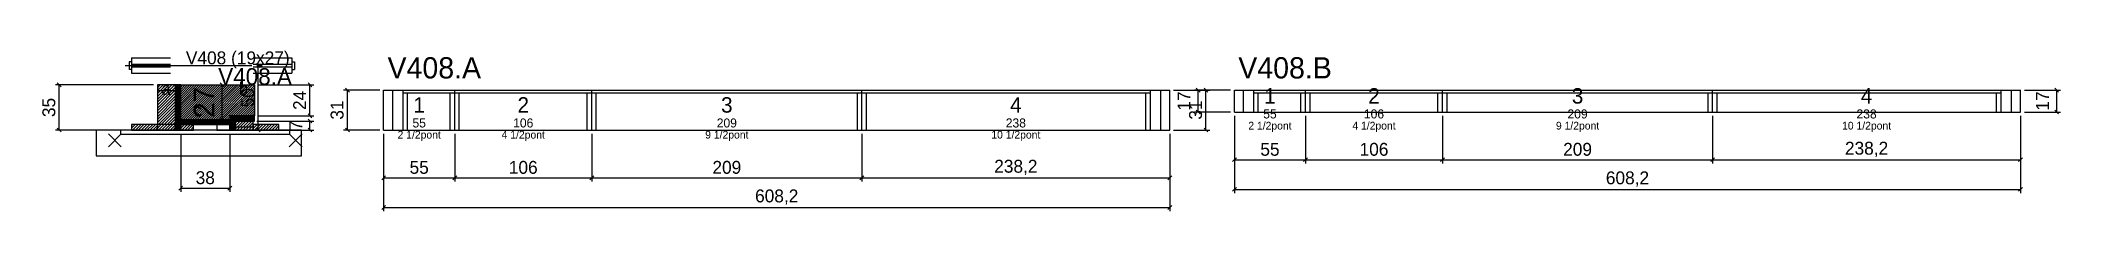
# Model space of a CAD drawing. Extents: x -69 to 1494, y -94 to 31.
import ezdxf
from ezdxf.enums import TextEntityAlignment as Align

# ---------------------------------------------------------------- set-up
doc = ezdxf.new("R2010")
doc.units = 0
for name, color, linetype in [('5', 5, 'Continuous'), ('barrote', 126, 'Continuous'), ('CONCRETO', 251, 'Continuous'), ('COTA', 241, 'Continuous'), ('Cota Seção (2x)', 241, 'Continuous'), ('detalhes', 7, 'Continuous'), ('Hachura', 251, 'Continuous'), ('Madeira', 126, 'Continuous'), ('NOMENCLATURA', 7, 'Continuous'), ('Painéis', 200, 'Continuous'), ('presilha', 224, 'Continuous'), ('SARR_2.2x7', 40, 'Continuous'), ('SARR_3.5x7', 81, 'Continuous'), ('SCO-___-LAJ', 224, 'Continuous'), ('TENSOR', 224, 'Continuous'), ('texto', 7, 'Continuous'), ('Texto Seção', 7, 'Continuous')]:
    doc.layers.add(name, color=color, linetype=linetype)
doc.dimstyles.new('PAINEL', dxfattribs={"dimtxt": 10, "dimasz": 3, "dimexe": 3, "dimexo": 3, "dimgap": 3, "dimtad": 1, "dimblk": 'OBLIQUE', "dimblk1": 'OBLIQUE', "dimcen": 2.5, "dimclrd": 4, "dimclre": 4, "dimclrt": 240, "dimazin": 3, "dimtfac": 1, "dimtmove": 0, "dimatfit": 3})
doc.dimstyles.new('SECAO2X', dxfattribs={"dimtxt": 16, "dimasz": 3, "dimexe": 3, "dimexo": 3, "dimgap": 3, "dimtad": 1, "dimblk": 'OBLIQUE', "dimblk1": 'OBLIQUE', "dimcen": 2.5, "dimclrd": 4, "dimclre": 4, "dimclrt": 240, "dimazin": 3, "dimtfac": 1, "dimtmove": 0, "dimatfit": 3})

# ---------------------------------------------------------------- blocks, each defined once
blk = doc.blocks.new('_OBLIQUE')
at = {"color": 0, "linetype": 'BYBLOCK'}
blk.add_line((-0.5, -0.5), (0.5, 0.5), dxfattribs=at)

msp = doc.modelspace()

# ---------------------------------------------------------------- hatches: boundary and pattern name
at = {"layer": 'COTA'}
h = msp.add_hatch(dxfattribs=at)
h.set_pattern_fill('ANSI31', scale=0.4)
h.paths.add_polyline_path([(40, -23), (40, 4), (97, 4), (97, -20), (78, -20), (78, -23)])
at = {"layer": 'Hachura'}
h = msp.add_hatch(dxfattribs=at)
h.set_pattern_fill('ANSI31', scale=0.5)
h.paths.add_polyline_path([(22, -31), (36, -31), (36, 4), (22, 4)])
h = msp.add_hatch(dxfattribs=at)
h.set_pattern_fill('ANSI31', scale=0.5)
h.paths.add_polyline_path([(22, -0.4), (36, -0.4), (36, 4), (22, 4)])
h = msp.add_hatch(dxfattribs=at)
h.set_pattern_fill('SOLID')
h.paths.add_polyline_path([(36, -31), (40, -31), (40, 4), (36, 4)])
h = msp.add_hatch(dxfattribs=at)
h.set_pattern_fill('ANSI31', scale=0.5)
h.paths.add_polyline_path([(2, -31), (22, -31), (22, -26.6), (2, -26.6)])
h = msp.add_hatch(dxfattribs=at)
h.set_pattern_fill('SOLID')
h.paths.add_polyline_path([(40, -26.6), (78, -26.6), (78, -23), (40, -23)])
h = msp.add_hatch(dxfattribs=at)
h.set_pattern_fill('ANSI31', scale=0.5)
h.paths.add_polyline_path([(40, -31), (50, -31), (50, -26.6), (40, -26.6)])
h = msp.add_hatch(dxfattribs=at)
h.set_pattern_fill('SOLID')
h.paths.add_polyline_path([(78, -24), (97, -24), (97, -20), (78, -20)])
h = msp.add_hatch(dxfattribs=at)
h.set_pattern_fill('SOLID')
h.paths.add_polyline_path([(78, -31), (82, -31), (82, -24), (78, -24)])
h = msp.add_hatch(dxfattribs=at)
h.set_pattern_fill('ANSI31', scale=0.5)
h.paths.add_polyline_path([(82, -31), (96, -31), (96, -24), (82, -24)])
h = msp.add_hatch(dxfattribs=at)
h.set_pattern_fill('ANSI31', scale=0.5)
h.paths.add_polyline_path([(82, -28.4), (96, -28.4), (96, -24), (82, -24)])
h = msp.add_hatch(dxfattribs=at)
h.set_pattern_fill('ANSI31', scale=0.5)
h.paths.add_polyline_path([(96, -31), (116, -31), (116, -26.6), (96, -26.6)])

# ---------------------------------------------------------------- linework, layer by layer
for p, q in [((0, 22), (0, 16)), ((2, 22), (0, 22)), ((2, 16), (0, 16)), ((2, 25), (32, 25)), ((2, 25), (2, 13)), ((2, 20), (32, 20)), ((2, 18), (32, 18)), ((96, 25), (126, 25)), ((96, 20), (126, 20)), ((96, 18), (126, 18)), ((126, 25), (126, 13)), ((126, 22), (128, 22)), ((126, 16), (128, 16)), ((128, 22), (128, 16)), ((2, 13), (32, 13)), ((96, 13), (126, 13))]:
    msp.add_line(p, q)
at = {"layer": 'barrote'}
msp.add_lwpolyline([(-25.5, -51), (133.5, -51), (133.5, -31), (-25.5, -31)], close=True, dxfattribs=at)
at = {"layer": 'CONCRETO'}
msp.add_lwpolyline([(40, -23), (40, 4), (97, 4), (97, -20), (78, -20), (78, -23)], close=True, dxfattribs=at)
at = {"layer": 'Madeira'}
for points in [[(22, -31), (36, -31), (36, 4), (22, 4)], [(22, -0.4), (36, -0.4), (36, 4), (22, 4)], [(2, -31), (22, -31), (22, -26.6), (2, -26.6)], [(22, -31), (36, -31), (36, -26.6), (22, -26.6)], [(40, -31), (50, -31), (50, -26.6), (40, -26.6)], [(68, -31), (78, -31), (78, -26.6), (68, -26.6)], [(82, -31), (96, -31), (96, -24), (82, -24)], [(82, -28.4), (96, -28.4), (96, -24), (82, -24)], [(96, -31), (116, -31), (116, -26.6), (96, -26.6)]]:
    msp.add_lwpolyline(points, close=True, dxfattribs=at)
at = {"layer": 'Painéis'}
for p, q in [((197, 0), (252, 0)), ((197, -31), (197, 0)), ((252, -31), (252, 0)), ((252, -31), (252, 0)), ((252, 0), (358, 0)), ((252, -31), (252, 0)), ((358, -31), (358, 0)), ((358, -31), (358, 0)), ((358, 0), (567, 0)), ((358, -31), (358, 0)), ((567, -31), (567, 0)), ((567, -31), (567, 0)), ((567, 0), (805.2, 0)), ((567, -31), (567, 0)), ((805.2, -31), (805.2, 0)), ((855.2, 0), (910.2, 0)), ((855.2, -17), (855.2, 0)), ((910.2, -17), (910.2, 0)), ((910.2, -17), (910.2, 0)), ((910.2, 0), (1016.2, 0)), ((910.2, -17), (910.2, 0)), ((1016.2, -17), (1016.2, 0)), ((1016.2, -17), (1016.2, 0)), ((1016.2, 0), (1225.2, 0)), ((1016.2, -17), (1016.2, 0)), ((1225.2, -17), (1225.2, 0)), ((1225.2, -17), (1225.2, 0)), ((1225.2, 0), (1463.4, 0)), ((1225.2, -17), (1225.2, 0)), ((1463.4, -17), (1463.4, 0)), ((197, -31), (252, -31)), ((252, -31), (358, -31)), ((358, -31), (567, -31)), ((567, -31), (805.2, -31)), ((855.2, -17), (910.2, -17)), ((910.2, -17), (1016.2, -17)), ((1016.2, -17), (1225.2, -17)), ((1225.2, -17), (1463.4, -17))]:
    msp.add_line(p, q, dxfattribs=at)
for points in [[(36, -31), (40, -31), (40, 4), (36, 4)], [(40, -26.6), (78, -26.6), (78, -23), (40, -23)], [(78, -24), (97, -24), (97, -20), (78, -20)], [(78, -31), (82, -31), (82, -24), (78, -24)]]:
    msp.add_lwpolyline(points, close=True, dxfattribs=at)
at = {"layer": 'presilha'}
for p, q in [((-16, -44), (-6, -34)), ((-16, -34), (-6, -44)), ((124, -44), (134, -34)), ((124, -34), (134, -44))]:
    msp.add_line(p, q, dxfattribs=at)
at = {"layer": 'SARR_2.2x7'}
for p, q in [((204, -31), (204, 0)), ((798.2, -31), (798.2, 0)), ((862.2, -17), (862.2, 0)), ((1456.4, -17), (1456.4, 0)), ((212, -2.2), (252, -2.2)), ((252, -2.2), (358, -2.2)), ((358, -2.2), (567, -2.2)), ((567, -2.2), (790.2, -2.2)), ((870.2, -2.2), (910.2, -2.2)), ((910.2, -2.2), (1016.2, -2.2)), ((1016.2, -2.2), (1225.2, -2.2)), ((1225.2, -2.2), (1448.4, -2.2))]:
    msp.add_line(p, q, dxfattribs=at)
at = {"layer": 'SARR_3.5x7'}
for p, q in [((212, -31), (212, 0)), ((252, -31), (252, 0)), ((252, -31), (252, 0)), ((358, -31), (358, 0)), ((358, -31), (358, 0)), ((567, -31), (567, 0)), ((567, -31), (567, 0)), ((790.2, -31), (790.2, 0)), ((870.2, -17), (870.2, 0)), ((910.2, -17), (910.2, 0)), ((910.2, -17), (910.2, 0)), ((1016.2, -17), (1016.2, 0)), ((1016.2, -17), (1016.2, 0)), ((1225.2, -17), (1225.2, 0)), ((1225.2, -17), (1225.2, 0)), ((1448.4, -17), (1448.4, 0)), ((215.5, -31), (215.5, -2.2)), ((248.5, -31), (248.5, -2.2)), ((255.5, -31), (255.5, -2.2)), ((354.5, -31), (354.5, -2.2)), ((361.5, -31), (361.5, -2.2)), ((563.5, -31), (563.5, -2.2)), ((570.5, -31), (570.5, -2.2)), ((786.7, -31), (786.7, -2.2)), ((873.7, -17), (873.7, -2.2)), ((906.7, -17), (906.7, -2.2)), ((913.7, -17), (913.7, -2.2)), ((1012.7, -17), (1012.7, -2.2)), ((1019.7, -17), (1019.7, -2.2)), ((1221.7, -17), (1221.7, -2.2)), ((1228.7, -17), (1228.7, -2.2)), ((1444.9, -17), (1444.9, -2.2)), ((212, -31), (215.5, -31)), ((248.5, -31), (252, -31)), ((252, -31), (255.5, -31)), ((354.5, -31), (358, -31)), ((358, -31), (361.5, -31)), ((563.5, -31), (567, -31)), ((567, -31), (570.5, -31)), ((786.7, -31), (790.2, -31)), ((870.2, -17), (873.7, -17)), ((906.7, -17), (910.2, -17)), ((910.2, -17), (913.7, -17)), ((1012.7, -17), (1016.2, -17)), ((1016.2, -17), (1019.7, -17)), ((1221.7, -17), (1225.2, -17)), ((1225.2, -17), (1228.7, -17)), ((1444.9, -17), (1448.4, -17))]:
    msp.add_line(p, q, dxfattribs=at)
at = {"layer": 'SCO-___-LAJ'}
msp.add_lwpolyline([(-6.5, -34.2), (124.5, -34.2), (124.5, -31), (-6.5, -31)], close=True, dxfattribs=at)
at = {"layer": 'TENSOR'}
msp.add_line((-3, 19), (95, 19), dxfattribs=at)

# ---------------------------------------------------------------- texts
at = {"layer": '5'}
for s, height, p in [('1', 12, (882.7, -4.5)), ('2', 12, (963.2, -4.5)), ('3', 12, (1120.7, -4.5)), ('4', 12, (1344.3, -4.5)), ('1', 12, (224.5, -11.5)), ('2', 12, (305, -11.5)), ('3', 12, (462.5, -11.5)), ('4', 12, (686.1, -11.5)), ('55', 7, (882.7, -18.5)), ('106', 7, (963.2, -18.5)), ('209', 7, (1120.7, -18.5)), ('238', 7, (1344.3, -18.5)), ('55', 7, (224.5, -25.5)), ('106', 7, (305, -25.5)), ('209', 7, (462.5, -25.5)), ('238', 7, (686.1, -25.5))]:
    msp.add_text(s, height=height, dxfattribs=at).set_placement(p, align=Align.MIDDLE_CENTER)
at = {"layer": 'detalhes'}
for s, p in [('a', (25, -3.7)), ('b', (85, -3.7)), ('c', (50, -20.5))]:
    msp.add_text(s, height=9.6, dxfattribs=at).set_placement(p)
at = {"layer": 'NOMENCLATURA'}
for s, p in [('V408.A', (200, 9)), ('V408.B', (858.2, 9))]:
    msp.add_text(s, height=16.5, dxfattribs=at).set_placement(p)
at = {"layer": 'texto', "char_height": 6, "attachment_point": 5}
for s, insert in [('2 1/2pont', (882.7, -28.5)), ('4 1/2pont', (963.2, -28.5)), ('9 1/2pont', (1120.7, -28.5)), ('10 1/2pont', (1344.3, -28.5)), ('2 1/2pont', (224.5, -35.5)), ('4 1/2pont', (305, -35.5)), ('9 1/2pont', (462.5, -35.5)), ('10 1/2pont', (686.1, -35.5))]:
    msp.add_mtext(s, dxfattribs=dict(at, insert=insert))
at = {"layer": 'Texto Seção'}
for s, height, p in [('V408 (19x27)', 10, (44, 20)), ('V408.A', 13, (69, 4))]:
    msp.add_text(s, height=height, dxfattribs=at).set_placement(p)

# ---------------------------------------------------------------- dimensions: what is measured, and where the dimension line sits
at = {"layer": 'COTA'}
for base, p1, p2 in [((100, -31), (96, -31), (96, 19)), ((-54, -31), (2, -31), (22, 4)), ((140, -20), (97, -20), (97, 4)), ((169, -31), (197, -31), (197, 0)), ((833.2, -31), (805.2, -31), (805.2, 0)), ((827.2, -17), (855.2, -17), (855.2, 0)), ((1491.4, -17), (1463.4, -17), (1463.4, 0)), ((140, -31), (96, -31), (96, -24))]:
    msp.add_linear_dim(base=base, p1=p1, p2=p2, angle=90, dimstyle='PAINEL', dxfattribs=at).render()
for base, p1, p2 in [((40, -76), (40, -31), (78, -31)), ((197, -68), (197, -31), (252, -31)), ((197, -91), (197, -31), (805.2, -31)), ((252, -68), (252, -31), (358, -31)), ((358, -68), (358, -31), (567, -31)), ((567, -68), (567, -31), (805.2, -31)), ((855.2, -54), (855.2, -17), (910.2, -17)), ((855.2, -77), (855.2, -17), (1463.4, -17)), ((910.2, -54), (910.2, -17), (1016.2, -17)), ((1016.2, -54), (1016.2, -17), (1225.2, -17)), ((1225.2, -54), (1225.2, -17), (1463.4, -17))]:
    msp.add_linear_dim(base=base, p1=p1, p2=p2, dimstyle='PAINEL', dxfattribs=at).render()
at = {"layer": 'Cota Seção (2x)'}
msp.add_linear_dim(base=(72, -23), p1=(40, -23), p2=(40, 4), angle=90, dimstyle='SECAO2X', dxfattribs=at).render()

doc.saveas('drawing.dxf')
